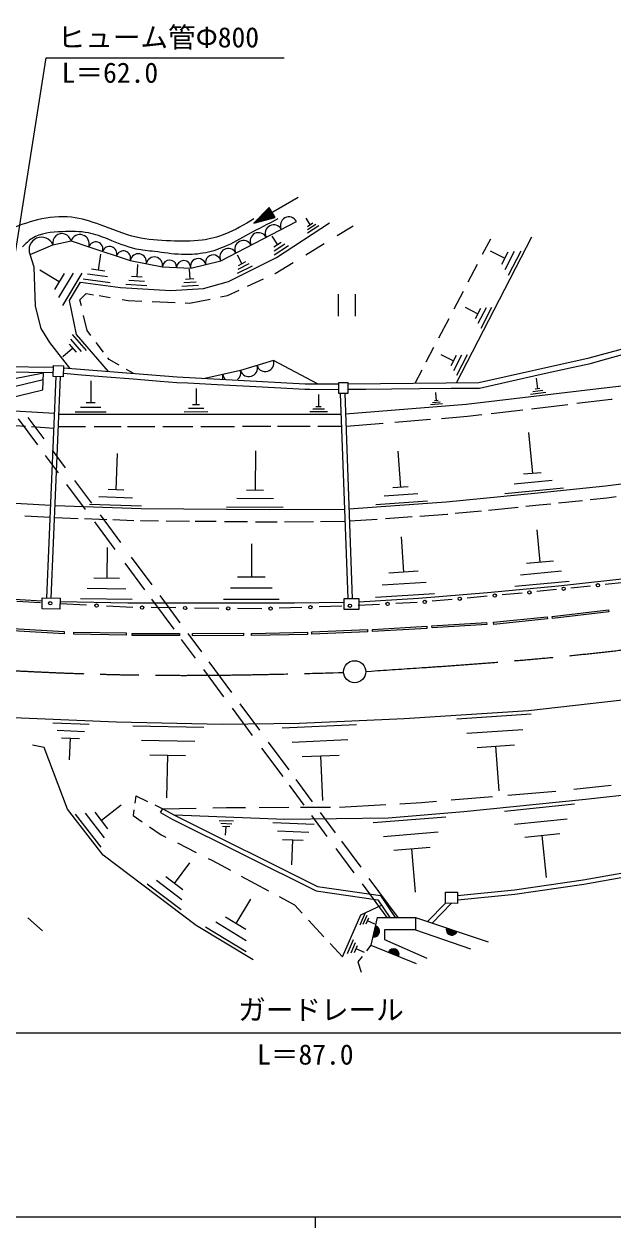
# Model space of a CAD drawing. Units: millimetres, scale not verified. Extents: x 40000 to 680000, y 20000 to 380000.
# Drawn here: x 341630 to 394951, y 204000 to 312988 of the extents above; entities that cross this region are included whole.
import ezdxf
from ezdxf.enums import TextEntityAlignment as Align

# ---------------------------------------------------------------- set-up
doc = ezdxf.new("R2010")
doc.units = ezdxf.units.MM
doc.header["$LTSCALE"] = 1000
doc.linetypes.add('CHAIN', pattern=[18.5, 12, -1.5, 3.5, -1.5])
for name, color, linetype, lineweight in [('M-BGD', 7, 'Continuous', 25), ('M-BMK', 2, 'CHAIN', 13), ('M-BMK-SRVR', 3, 'Continuous', 25), ('M-STR-STR3', 7, 'Continuous', 25), ('M-TTL-BAND', 7, 'Continuous', 25)]:
    doc.layers.add(name, color=color, linetype=linetype, lineweight=lineweight)
doc.styles.add('ＭＳ ゴシック', font='')
doc.styles.get('ＭＳ ゴシック').set_extended_font_data('MS Gothic')

msp = doc.modelspace()

# ---------------------------------------------------------------- linework, layer by layer
at = {"layer": 'M-BGD'}
for p, q in [((366446, 297295), (362426, 294959)), ((362426, 294959), (363836, 296377)), ((362426, 294959), (364356, 295482)), ((362975, 295108), (362827, 295363)), ((363025, 295121), (362864, 295399)), ((363075, 295135), (362900, 295436)), ((363125, 295148), (362937, 295473)), ((363175, 295162), (362973, 295510)), ((363225, 295176), (363010, 295546)), ((363275, 295189), (363046, 295583)), ((363325, 295203), (363083, 295620)), ((363375, 295216), (363119, 295656)), ((363425, 295230), (363156, 295693)), ((363475, 295243), (363192, 295730)), ((363525, 295257), (363229, 295766)), ((363575, 295270), (363265, 295803)), ((363625, 295284), (363302, 295840)), ((363675, 295297), (363338, 295877)), ((363725, 295311), (363375, 295913)), ((363775, 295324), (363411, 295950)), ((363825, 295338), (363448, 295987)), ((363875, 295351), (363484, 296023)), ((363925, 295365), (363521, 296060)), ((363975, 295379), (363557, 296097)), ((364025, 295392), (363594, 296133)), ((364074, 295406), (363630, 296170)), ((364124, 295419), (363667, 296207)), ((364174, 295433), (363703, 296244)), ((364224, 295446), (363740, 296280)), ((364274, 295460), (363776, 296317)), ((364324, 295473), (363813, 296354)), ((364356, 295482), (363836, 296377)), ((367142, 295405), (367542, 294795)), ((359439, 291551), (366293, 295112)), ((362476, 294973), (362462, 294996)), ((362526, 294986), (362499, 295032)), ((362576, 295000), (362535, 295069)), ((362626, 295013), (362572, 295106)), ((362675, 295027), (362608, 295143)), ((362725, 295040), (362645, 295179)), ((362775, 295054), (362681, 295216)), ((362825, 295067), (362718, 295253)), ((362875, 295081), (362754, 295289)), ((362925, 295094), (362791, 295326)), ((364493, 291858), (369279, 294997)), ((367792, 294965), (367292, 294625)), ((368062, 294845), (367302, 294345)), ((368322, 294725), (367302, 294055)), ((369968, 293835), (371423, 294729)), ((344239, 293006), (345885, 293351)), ((345885, 293351), (347493, 292815)), ((364062, 293795), (364582, 293015)), ((364902, 293225), (364252, 292795)), ((380773, 280518), (387608, 293713)), ((383155, 292149), (383885, 293544)), ((342171, 292126), (344239, 293006)), ((342554, 290977), (342171, 292126)), ((347493, 292815), (351246, 291590)), ((348542, 292165), (348342, 290715)), ((360932, 292095), (361342, 291285)), ((365242, 293075), (364262, 292435)), ((365572, 292915), (364262, 292065)), ((367131, 292093), (368816, 293128)), ((383822, 292465), (385152, 291785)), ((385432, 292335), (384862, 291225)), ((386022, 292385), (385162, 290725)), ((386602, 292425), (385462, 290215)), ((351246, 291590), (354155, 291015)), ((351902, 291235), (351842, 290105)), ((354155, 291015), (356721, 290900)), ((356721, 290900), (359439, 291551)), ((360128, 289675), (364493, 291858)), ((362282, 291085), (360932, 290415)), ((361982, 291275), (360972, 290765)), ((361672, 291455), (361002, 291115)), ((364378, 290403), (365984, 291389)), ((381843, 289641), (382678, 291237)), ((342669, 287455), (342554, 290977)), ((343062, 290725), (344822, 289685)), ((345252, 290415), (344382, 288945)), ((346062, 290435), (344752, 288235)), ((346862, 290445), (345122, 287515)), ((349192, 290095), (347362, 290355)), ((348952, 290625), (347732, 290795)), ((352312, 290075), (351372, 290135)), ((357002, 289915), (356252, 289865)), ((356572, 290785), (356632, 289895)), ((361876, 289251), (363322, 289916)), ((364335, 290383), (364378, 290403)), ((345732, 287952), (346728, 289637)), ((346728, 289637), (350365, 289139)), ((349422, 289565), (346992, 289905)), ((350365, 289139), (354921, 288871)), ((352732, 289305), (350852, 289405)), ((352522, 289695), (351112, 289775)), ((354921, 288871), (357869, 289063)), ((357412, 289335), (355922, 289235)), ((357212, 289625), (356092, 289555)), ((357869, 289063), (360128, 289675)), ((360052, 288412), (361116, 288901)), ((346383, 284889), (345732, 287952)), ((346689, 288029), (347264, 288603)), ((346818, 287476), (346689, 288029)), ((347264, 288603), (347921, 288490)), ((348430, 288403), (349428, 288231)), ((350521, 288044), (351054, 287952)), ((351054, 287952), (352282, 287901)), ((353236, 287862), (355303, 287776)), ((356222, 287738), (356606, 287723)), ((356606, 287723), (358483, 288098)), ((359419, 288285), (360052, 288412)), ((370101, 286539), (370101, 288539)), ((371601, 288539), (371601, 286539)), ((380565, 287200), (381406, 288807)), ((343167, 285425), (342669, 287455)), ((381582, 287355), (382722, 286765)), ((382962, 287235), (382472, 286295)), ((383462, 287285), (382732, 285865)), ((383962, 287325), (382982, 285435)), ((347340, 285234), (347020, 286609)), ((379189, 284571), (380116, 286342)), ((343971, 284162), (343167, 285425)), ((345972, 284895), (347252, 283425)), ((349280, 281548), (346383, 284889)), ((347666, 284807), (347340, 285234)), ((392800, 282757), (401850, 285227)), ((345762, 281831), (343971, 284162)), ((345142, 282885), (346022, 283655)), ((345702, 284015), (346342, 283285)), ((345842, 284455), (346802, 283355)), ((348833, 283281), (348154, 284169)), ((378053, 282399), (378746, 283725)), ((394064, 282584), (397031, 283393)), ((349331, 282630), (349215, 282782)), ((350239, 282104), (349331, 282630)), ((364203, 282525), (361240, 281611)), ((368213, 280426), (364203, 282525)), ((379382, 283085), (380512, 282505)), ((380752, 282975), (380262, 282035)), ((381252, 283015), (380522, 281605)), ((381752, 283055), (380772, 281175)), ((382799, 280536), (392800, 282757)), ((392920, 282271), (394064, 282584)), ((333810, 279550), (343392, 281421)), ((344303, 281911), (339809, 281964)), ((344298, 281411), (339826, 281464)), ((343342, 279860), (343392, 281421)), ((344276, 281083), (344309, 282082)), ((344309, 282082), (345208, 282052)), ((345208, 282052), (345174, 281053)), ((345185, 281376), (346826, 281244)), ((345202, 281876), (355490, 281048)), ((346826, 281244), (349109, 281060)), ((351508, 281369), (350905, 281718)), ((361240, 281611), (358007, 280914)), ((377051, 280485), (377680, 281687)), ((385537, 280631), (388463, 281281)), ((388463, 281281), (391360, 281925)), ((391360, 281925), (392920, 282271)), ((343371, 280776), (334128, 278547)), ((343692, 261029), (344540, 281074)), ((344092, 261020), (344940, 281061)), ((345174, 281053), (344276, 281083)), ((347662, 280675), (347662, 278705)), ((349109, 281060), (351511, 280867)), ((351511, 280867), (353951, 280670)), ((353951, 280670), (355457, 280549)), ((355457, 280549), (356451, 280496)), ((355490, 281048), (367068, 280430)), ((356451, 280496), (359100, 280355)), ((359100, 280355), (362049, 280198)), ((362049, 280198), (364875, 280047)), ((367068, 280430), (370138, 280417)), ((370138, 280542), (370954, 280542)), ((370138, 279542), (370138, 280542)), ((370954, 280542), (370954, 279542)), ((370954, 280430), (382799, 280536)), ((381672, 278571), (394667, 280115)), ((382856, 280036), (385537, 280631)), ((388012, 280925), (388132, 279965)), ((394667, 280115), (402705, 281059)), ((336308, 278200), (343342, 279860)), ((357202, 280005), (357202, 278515)), ((364875, 280047), (367054, 279931)), ((367054, 279931), (367515, 279929)), ((367515, 279929), (370138, 279917)), ((368302, 279455), (368302, 278345)), ((370954, 279542), (370138, 279542)), ((370267, 279542), (370940, 260982)), ((370667, 279542), (371340, 260985)), ((370954, 279930), (372562, 279945)), ((372562, 279945), (374886, 279965)), ((374886, 279965), (377438, 279988)), ((377438, 279988), (380291, 280013)), ((378892, 279625), (378952, 278885)), ((380291, 280013), (382856, 280036)), ((388862, 279625), (387482, 279465)), ((388602, 279805), (387702, 279705)), ((388332, 279985), (387922, 279935)), ((391683, 278653), (394796, 279022)), ((394796, 279022), (394895, 279034)), ((344399, 277727), (336308, 278200)), ((348582, 278285), (346752, 278285)), ((348082, 278705), (347242, 278705)), ((357902, 278195), (356512, 278195)), ((357522, 278515), (356882, 278515)), ((368822, 278115), (367792, 278115)), ((368542, 278345), (368062, 278345)), ((370734, 277687), (381672, 278571)), ((379512, 278605), (378442, 278515)), ((379312, 278755), (378622, 278695)), ((379112, 278895), (378792, 278865)), ((383933, 277732), (386808, 278073)), ((387587, 278166), (390865, 278555)), ((341089, 277246), (342831, 274891)), ((341984, 277381), (343417, 275445)), ((344796, 277661), (370334, 277676)), ((349072, 277865), (346262, 277865)), ((358272, 277875), (356132, 277865)), ((369092, 277875), (367512, 277875)), ((370823, 276590), (374156, 276860)), ((375190, 276943), (378425, 277205)), ((379435, 277287), (381781, 277476)), ((381781, 277476), (383066, 277629)), ((340812, 276660), (341773, 276589)), ((342301, 276550), (344342, 276399)), ((344750, 276561), (347200, 276563)), ((347976, 276563), (350424, 276564)), ((350982, 276565), (353479, 276566)), ((354207, 276567), (356922, 276568)), ((357625, 276568), (360680, 276570)), ((361408, 276571), (363978, 276572)), ((364584, 276572), (367542, 276574)), ((368221, 276574), (370374, 276576)), ((387292, 276005), (387662, 272305)), ((343543, 273929), (344702, 272361)), ((344177, 274416), (345356, 272823)), ((350062, 274115), (349952, 270835)), ((362582, 274365), (362552, 270775)), ((375482, 274325), (375712, 271045)), ((346201, 271680), (347737, 269604)), ((389462, 271675), (386022, 271345)), ((388452, 272375), (386862, 272225)), ((394271, 271196), (403973, 272406)), ((345486, 271302), (347156, 269044)), ((350652, 270805), (349242, 270855)), ((363322, 270765), (361782, 270785)), ((377282, 270455), (374242, 270235)), ((376412, 271095), (375012, 270995)), ((379860, 269720), (388166, 270546)), ((390462, 270975), (385172, 270455)), ((388166, 270546), (394271, 271196)), ((335753, 269883), (344048, 269444)), ((344447, 269408), (352231, 269133)), ((352252, 269335), (347552, 269495)), ((351452, 270075), (348402, 270175)), ((365102, 269215), (359972, 269265)), ((364212, 269995), (360882, 270025)), ((371037, 269103), (379860, 269720)), ((378152, 269805), (373472, 269475)), ((383687, 268995), (386383, 269263)), ((387074, 269332), (388279, 269451)), ((388279, 269451), (389343, 269565)), ((390010, 269636), (392193, 269869)), ((392888, 269943), (394397, 270103)), ((394397, 270103), (395258, 270211)), ((341691, 268467), (344001, 268345)), ((344400, 268309), (346538, 268233)), ((347092, 268214), (349129, 268142)), ((348520, 268545), (350370, 266045)), ((349665, 268123), (351568, 268056)), ((352231, 269133), (363822, 269026)), ((363822, 269026), (370637, 269081)), ((371114, 268005), (373589, 268179)), ((374372, 268233), (376770, 268401)), ((377476, 268451), (379953, 268624)), ((379953, 268624), (379991, 268628)), ((380675, 268696), (383051, 268932)), ((347993, 267913), (349846, 265407)), ((352161, 268035), (352206, 268034)), ((352206, 268034), (353804, 268019)), ((354502, 268012), (356599, 267993)), ((357136, 267988), (359034, 267970)), ((359787, 267963), (361865, 267944)), ((362580, 267937), (363821, 267926)), ((363821, 267926), (364558, 267932)), ((365222, 267937), (367840, 267958)), ((368485, 267963), (370688, 267981)), ((388072, 267215), (388342, 264265)), ((362212, 265935), (362212, 262915)), ((375782, 266575), (375992, 263375)), ((349152, 265615), (349112, 262805)), ((350742, 264197), (352537, 261769)), ((351336, 264739), (353195, 262225)), ((389572, 264375), (387112, 264145)), ((350282, 262785), (347932, 262825)), ((363472, 262915), (360952, 262915)), ((377322, 263455), (374652, 263285)), ((390282, 263445), (386592, 263105)), ((390032, 262128), (399489, 263165)), ((350852, 261835), (347332, 261895)), ((364102, 261905), (360322, 261905)), ((378052, 262435), (374052, 262185)), ((383588, 261535), (390032, 262128)), ((390982, 262515), (386062, 262065)), ((389827, 261790), (388057, 261605)), ((392923, 262115), (391154, 261930)), ((396020, 262439), (394250, 262254)), ((335981, 261214), (343276, 260770)), ((343107, 260594), (340984, 260709)), ((343260, 260037), (343281, 261037)), ((343281, 261037), (344894, 261003)), ((344894, 261003), (344873, 260003)), ((344887, 260698), (351019, 260597)), ((347295, 260383), (344902, 260504)), ((351422, 260885), (346732, 260965)), ((351019, 260597), (357513, 260597)), ((353168, 260917), (355179, 258197)), ((353916, 261250), (355732, 258795)), ((357513, 260597), (366106, 260597)), ((364732, 260895), (359692, 260895)), ((366106, 260597), (370550, 260646)), ((370609, 260979), (371942, 260990)), ((370617, 259979), (370609, 260979)), ((371942, 260990), (371949, 259990)), ((371944, 260670), (377341, 261016)), ((378782, 261405), (373452, 261075)), ((377237, 260613), (375285, 260522)), ((377341, 261016), (383588, 261535)), ((380401, 260897), (378593, 260735)), ((383566, 261182), (381757, 261019)), ((386730, 261466), (384922, 261304)), ((344873, 260003), (343260, 260037)), ((351483, 260172), (349090, 260293)), ((355380, 260132), (353153, 260155)), ((359276, 260092), (357050, 260115)), ((363173, 260052), (360946, 260075)), ((366789, 260172), (364723, 260103)), ((370404, 260293), (368338, 260224)), ((371949, 259990), (370617, 259979)), ((373820, 260453), (371868, 260361)), ((389457, 259367), (394546, 259972)), ((394570, 259774), (389481, 259169)), ((394546, 259972), (394570, 259774)), ((373167, 258192), (378103, 258476)), ((378103, 258476), (378115, 258276)), ((378557, 258514), (383512, 258816)), ((378569, 258314), (378557, 258514)), ((383524, 258617), (378569, 258314)), ((383512, 258816), (383524, 258617)), ((384136, 258835), (388996, 259327)), ((384156, 258636), (384136, 258835)), ((389016, 259128), (384156, 258636)), ((388996, 259327), (389016, 259128)), ((389481, 259169), (389457, 259367)), ((345254, 257789), (340602, 258063)), ((340614, 258262), (345266, 257989)), ((345266, 257989), (345254, 257789)), ((346136, 257740), (346138, 257940)), ((350874, 257672), (346136, 257740)), ((346138, 257940), (350877, 257872)), ((350877, 257872), (350874, 257672)), ((351405, 257821), (355717, 257821)), ((351405, 257621), (351405, 257821)), ((355717, 257621), (351405, 257621)), ((355717, 257821), (355717, 257621)), ((355856, 257283), (357118, 255576)), ((356448, 257828), (357686, 256153)), ((356876, 257804), (361495, 257838)), ((356878, 257604), (356876, 257804)), ((361497, 257638), (356878, 257604)), ((361495, 257838), (361497, 257638)), ((362228, 257821), (367290, 257923)), ((362232, 257621), (362228, 257821)), ((367295, 257723), (362232, 257621)), ((367290, 257923), (367295, 257723)), ((367683, 257965), (372713, 258173)), ((367691, 257765), (367683, 257965)), ((372722, 257973), (367691, 257765)), ((372713, 258173), (372722, 257973)), ((373179, 257993), (373167, 258192)), ((378115, 258276), (373179, 257993)), ((358365, 255235), (360399, 252485)), ((357863, 254569), (359699, 252088)), ((397139, 251918), (387317, 250824)), ((360463, 251055), (362294, 248578)), ((361161, 251456), (362937, 249055)), ((387317, 250824), (376059, 250087)), ((350002, 249797), (337046, 250319)), ((344232, 249725), (347532, 249595)), ((359556, 249580), (350002, 249797)), ((366577, 249652), (359556, 249580)), ((365002, 249285), (371732, 249585)), ((376059, 250087), (366577, 249652)), ((380802, 250095), (387542, 250535)), ((344622, 249055), (347092, 248955)), ((351472, 249465), (357922, 249325)), ((381732, 248805), (386792, 249135)), ((343454, 247496), (342392, 247694)), ((345575, 241899), (343454, 247496)), ((345012, 248375), (346652, 248305)), ((345752, 246365), (345832, 248345)), ((352252, 248155), (357092, 248055)), ((363130, 247448), (365048, 244856)), ((363746, 247962), (365590, 245468)), ((365902, 247975), (370952, 248205)), ((382662, 247505), (386032, 247735)), ((384642, 243575), (384352, 247625)), ((353022, 246845), (356252, 246775)), ((354552, 242945), (354642, 246815)), ((366802, 246665), (370172, 246815)), ((368672, 242705), (368492, 246745)), ((366241, 244588), (367723, 242585)), ((351755, 243118), (351662, 242460)), ((351755, 243118), (352802, 242619)), ((365620, 244082), (366968, 242259)), ((380314, 242742), (384033, 243051)), ((385425, 243166), (388346, 243408)), ((388346, 243408), (389769, 243555)), ((391410, 243725), (394780, 244074)), ((401974, 243857), (392476, 242798)), ((350432, 242275), (348642, 240895)), ((353463, 242304), (354195, 241956)), ((353996, 241609), (354195, 241956)), ((354195, 241956), (357220, 242005)), ((354195, 241956), (355242, 241354)), ((358737, 242029), (359955, 242049)), ((359955, 242049), (361693, 242058)), ((362931, 242064), (365605, 242078)), ((366646, 242083), (369375, 242097)), ((370203, 242101), (374381, 242336)), ((375656, 242408), (377628, 242519)), ((377628, 242519), (378989, 242632)), ((392476, 242798), (381461, 241668)), ((385122, 241735), (391462, 242385)), ((348780, 237746), (345575, 241899)), ((348602, 238475), (346292, 241455)), ((348912, 239315), (347182, 241545)), ((349222, 240145), (348062, 241635)), ((351574, 241836), (351502, 241331)), ((351502, 241331), (352311, 240778)), ((353996, 241609), (355053, 241001)), ((355053, 241001), (368083, 234513)), ((365256, 240962), (355242, 241354)), ((355242, 241354), (368203, 234900)), ((359302, 240895), (360602, 240845)), ((374612, 241104), (365256, 240962)), ((367653, 241334), (369056, 239437)), ((368434, 241623), (369799, 239778)), ((373242, 240695), (379822, 241225)), ((381461, 241668), (374612, 241104)), ((386042, 240555), (390802, 241045)), ((353000, 240308), (354044, 239594)), ((359452, 240635), (360432, 240595)), ((359602, 240365), (360262, 240335)), ((359872, 239565), (359932, 240355)), ((364152, 240705), (367902, 240565)), ((364592, 239945), (367412, 239835)), ((374172, 239445), (379112, 239845)), ((354044, 239594), (354466, 239382)), ((355511, 238855), (357211, 237999)), ((365032, 239175), (366912, 239095)), ((365882, 236885), (365972, 239135)), ((370366, 239011), (372114, 236648)), ((386962, 239365), (390132, 239695)), ((388942, 235725), (388552, 239535)), ((357221, 231381), (348780, 237746)), ((369849, 238365), (371480, 236160)), ((375102, 238195), (378392, 238465)), ((377072, 234385), (376752, 238335)), ((356622, 237045), (355232, 235195)), ((358289, 237455), (358617, 237290)), ((358617, 237290), (360316, 236375)), ((392265, 235509), (398954, 236716)), ((355922, 233715), (353612, 235455)), ((356002, 234615), (354462, 235775)), ((361292, 235849), (363750, 234526)), ((372857, 235644), (375479, 232100)), ((386025, 234613), (392265, 235509)), ((392329, 235114), (399026, 236322)), ((355842, 232805), (352762, 235125)), ((368083, 234513), (373659, 233716)), ((368203, 234900), (373890, 234087)), ((372231, 235145), (374483, 232100)), ((379788, 233397), (379799, 234397)), ((379799, 234397), (380885, 234385)), ((380885, 234385), (380874, 233385)), ((380882, 234091), (386025, 234613)), ((386074, 234216), (392329, 235114)), ((362142, 233775), (360802, 231575)), ((364716, 234006), (366107, 233257)), ((366107, 233257), (366819, 232486)), ((373659, 233716), (374763, 232100)), ((373890, 234087), (375247, 232100)), ((378159, 231734), (379788, 233397)), ((378582, 231594), (380342, 233391)), ((380874, 233385), (379788, 233397)), ((380922, 233693), (386074, 234216)), ((370464, 228540), (372120, 232357)), ((372052, 231445), (372532, 232545)), ((372120, 232357), (373990, 233232)), ((372332, 231485), (372692, 232315)), ((343299, 230890), (341985, 232088)), ((362367, 228267), (357221, 231381)), ((361752, 228985), (358072, 231215)), ((361742, 230005), (358982, 231675)), ((361722, 231015), (359882, 232125)), ((367389, 231868), (368783, 230359)), ((372612, 231525), (372852, 232075)), ((373392, 231515), (372732, 231805)), ((373617, 232100), (373036, 229601)), ((373617, 232100), (377059, 232100)), ((377059, 232100), (377059, 230996)), ((377059, 232100), (383652, 229910)), ((370922, 228845), (371472, 230105)), ((374256, 230996), (374256, 230110)), ((377059, 230996), (374256, 230996)), ((374256, 230110), (378091, 228425)), ((377059, 230996), (382054, 229271)), ((369351, 229744), (370464, 228540)), ((371242, 228895), (371652, 229835)), ((371562, 228935), (371832, 229565)), ((372452, 228925), (371702, 229255)), ((373036, 229601), (372628, 229080)), ((373036, 229601), (377132, 227931)), ((372240, 228583), (371850, 228083)), ((371850, 228083), (372144, 227168))]:
    msp.add_line(p, q, dxfattribs=at)
for centre in [(387394, 261536), (390490, 261860), (393587, 262185), (344004, 260549), (348192, 260338), (374552, 260487), (377915, 260674), (381079, 260958), (384244, 261243), (352318, 260164), (356215, 260123), (360111, 260083), (363948, 260077), (367563, 260198), (371136, 260327)]:
    msp.add_circle(centre, 150, dxfattribs=at)
for centre, radius, start, end in [((365607, 294756), 772, 27.45427, 207.45427), ((364237, 294044), 772, 27.45427, 207.45427), ((343205, 292566), 1124, 23.07041, 203.07041), ((345062, 293179), 841, 11.82149, 191.82149), ((346689, 293083), 848, 341.56505, 161.56505), ((348119, 292611), 658, 341.91655, 161.91655), ((361495, 292620), 772, 27.45427, 207.45427), ((362866, 293332), 772, 27.45427, 207.45427), ((349369, 292202), 658, 341.91655, 161.91655), ((350620, 291794), 658, 341.91655, 161.91655), ((351973, 291446), 742, 348.83512, 168.83512), ((358760, 291389), 699, 13.46521, 193.46521), ((360125, 291907), 772, 27.45427, 207.45427), ((353428, 291159), 742, 348.83512, 168.83512), ((354797, 290987), 642, 357.43623, 177.43623), ((356079, 290929), 642, 357.43623, 177.43623), ((357400, 291063), 699, 13.46521, 193.46521), ((363463, 282297), 775, 197.14278, 17.14278), ((358816, 281088), 827, 341.71773, 12.17478), ((360432, 281437), 827, 192.17478, 228.0943), ((360432, 281437), 827, 309.16932, 12.17478), ((361981, 281840), 775, 197.14278, 17.14278), ((373326, 230851), 500, 256.90811, 76.90811), ((373326, 230851), 500, 256.90811, 76.90811), ((373326, 230851), 450, 256.90811, 76.90811), ((373326, 230851), 400, 256.90811, 76.90811), ((373326, 230851), 350, 256.90811, 76.90811), ((373326, 230851), 300, 256.90811, 76.90811), ((373326, 230851), 250, 256.90811, 76.90811), ((380356, 231005), 500, 161.63024, 341.63024), ((380356, 231005), 500, 161.63024, 341.63024), ((380356, 231005), 450, 161.63024, 341.63024), ((380356, 231005), 400, 161.63024, 341.63024), ((380356, 231005), 350, 161.63024, 341.63024), ((380356, 231005), 300, 161.63024, 341.63024), ((380356, 231005), 250, 161.63024, 341.63024), ((380356, 231005), 200, 161.63024, 341.63024), ((373326, 230851), 200, 256.90811, 76.90811), ((373326, 230851), 150, 256.90811, 76.90811), ((373326, 230851), 100, 256.90811, 76.90811), ((373326, 230851), 50, 256.90811, 76.90811), ((380356, 231005), 150, 161.63024, 341.63024), ((380356, 231005), 100, 161.63024, 341.63024), ((380356, 231005), 50, 161.63024, 341.63024), ((375084, 228766), 500, 337.8143, 157.8143), ((375084, 228766), 500, 337.8143, 157.8143), ((375084, 228766), 450, 337.8143, 157.8143), ((375084, 228766), 400, 337.8143, 157.8143), ((375084, 228766), 350, 337.8143, 157.8143), ((375084, 228766), 300, 337.8143, 157.8143), ((375084, 228766), 250, 337.8143, 157.8143), ((375084, 228766), 200, 337.8143, 157.8143), ((375084, 228766), 150, 337.8143, 157.8143), ((375084, 228766), 100, 337.8143, 157.8143), ((375084, 228766), 50, 337.8143, 157.8143)]:
    msp.add_arc(centre, radius, start, end, dxfattribs=at)
for points, knots in [([(362426, 295342), (361581, 294831), (360736, 294321), (359822, 293964), (359159, 293704), (358460, 293525), (357755, 293427), (356806, 293296), (355845, 293310), (354883, 293351), (353850, 293394), (352816, 293467), (351820, 293695), (350697, 293953), (349624, 294407), (348527, 294806), (347677, 295115), (346813, 295391), (345924, 295495), (344909, 295613), (343861, 295507), (342860, 295265), (341954, 295046), (341086, 294715), (340219, 294385)], [0, 0, 0, 0, 1, 1, 1, 2, 2, 2, 3, 3, 3, 4, 4, 4, 5, 5, 5, 6, 6, 6, 7, 7, 7, 8, 8, 8, 8]), ([(364608, 295342), (363723, 294892), (362838, 294442), (361966, 293964), (361235, 293562), (360513, 293141), (359746, 292815), (359132, 292555), (358489, 292355), (357831, 292241), (357187, 292128), (356530, 292096), (355878, 292126), (355058, 292163), (354247, 292297), (353428, 292394), (352876, 292459), (352320, 292507), (351782, 292623), (350915, 292810), (350092, 293172), (349255, 293504), (348664, 293738), (348066, 293958), (347455, 294078), (346687, 294230), (345898, 294227), (345081, 294193), (344124, 294154), (343128, 294074), (342363, 293581), (342042, 293374), (341762, 293094), (341482, 292815)], [0, 0, 0, 0, 1, 1, 1, 2, 2, 2, 3, 3, 3, 4, 4, 4, 5, 5, 5, 6, 6, 6, 7, 7, 7, 8, 8, 8, 9, 9, 9, 10, 10, 10, 11, 11, 11, 11])]:
    msp.add_open_spline(points, degree=3, knots=knots, dxfattribs=at)
at = {"layer": 'M-BMK'}
for points, knots in [([(372564, 254384), (378302, 254758), (384040, 255132), (389763, 255682), (395584, 256243), (401388, 256986), (407168, 257889), (411983, 258641), (416781, 259503), (421549, 260503), (427083, 261664), (432577, 263011), (438055, 264426), (443066, 265720), (448063, 267072), (453001, 268613), (458118, 270211), (463170, 272011), (468223, 273812)], [0, 0, 0, 0, 1, 1, 1, 2, 2, 2, 3, 3, 3, 4, 4, 4, 5, 5, 5, 6, 6, 6, 6]), ([(280303, 263512), (282784, 262889), (285266, 262267), (287757, 261686), (290358, 261079), (292970, 260516), (295592, 260007), (298624, 259417), (301670, 258898), (304722, 258416), (308396, 257836), (312079, 257310), (315767, 256826), (318610, 256453), (321457, 256106), (324308, 255795), (326613, 255544), (328920, 255317), (331230, 255118), (335259, 254770), (339295, 254506), (343335, 254322), (347387, 254139), (351443, 254036), (355499, 254028), (360520, 254017), (365539, 254151), (370559, 254284)], [0, 0, 0, 0, 1, 1, 1, 2, 2, 2, 3, 3, 3, 4, 4, 4, 5, 5, 5, 6, 6, 6, 7, 7, 7, 8, 8, 8, 9, 9, 9, 9])]:
    msp.add_open_spline(points, degree=3, knots=knots, dxfattribs=at)
at = {"layer": 'M-BMK-SRVR'}
msp.add_circle((371562, 254350), 1000, dxfattribs=at)
at = {"layer": 'M-STR-STR3'}
for p, q in [((339043, 280914), (343619, 309935)), ((343619, 309935), (365178, 309935)), ((321901, 221670), (405858, 221670))]:
    msp.add_line(p, q, dxfattribs=at)
at = {"layer": 'M-TTL-BAND'}
for p, q in [((40000, 205000), (579000, 205000)), ((368000, 205000), (368000, 204000))]:
    msp.add_line(p, q, dxfattribs=at)

# ---------------------------------------------------------------- texts
at = {"layer": 'M-STR-STR3', "style": 'ＭＳ ゴシック'}
for s, p in [('ヒューム管Φ800', (344665, 310325)), ('L＝62.0', (345037, 307124)), ('ガードレール', (361014, 222283)), ('L＝87.0', (362730, 218236))]:
    msp.add_text(s, height=1833, dxfattribs=at).set_placement(p, align=Align.BOTTOM_LEFT)

doc.saveas('drawing.dxf')
